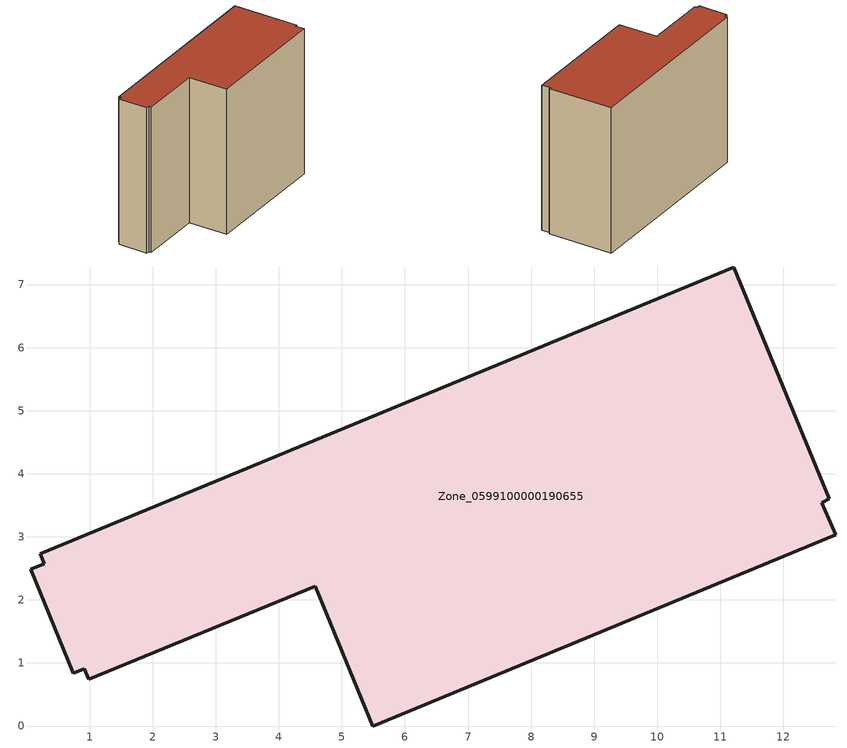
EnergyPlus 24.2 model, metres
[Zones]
Zone_0599100000190655
 floor ground (C_G): 12.61,3.54 12.83,3.04 5.49,0 4.58,2.22 0.98,0.74 0.92,0.91 0.74,0.83 0.06,2.49 0.28,2.58 0.22,2.73 11.21,7.28 12.73,3.6 z0
 wall outside (C_F): 12.73,3.6 11.21,7.28 0.22,2.73 0.28,2.58 0.06,2.49 0.74,0.83 0.92,0.91 0.98,0.74 4.58,2.22 5.49,0 12.83,3.04 12.61,3.54 12.73,3.6 z0:9.09
 roof outside (C_R): 12.83,3.04 12.61,3.54 12.73,3.6 11.21,7.28 0.22,2.73 0.28,2.58 0.06,2.49 0.74,0.83 0.92,0.91 0.98,0.74 4.58,2.22 5.49,0 z9.09
[BUILDING]
Pand.0599100000190655: North Axis=0; Terrain=City; Loads Convergence Tolerance Value=0.04; Temperature Convergence Tolerance Value=0.4; Solar Distribution=FullExterior; Maximum Number of Warmup Days=25; Minimum Number of Warmup Days=1
[Site:Location]
Rotterdam.The.Hague.AP_ZH_NLD Design_Conditions: Latitude=51.96; Longitude=4.45; Time Zone=1; Elevation=-4.5
[SITE:GROUNDTEMPERATURE:BUILDINGSURFACE]
18, 18, 18, 18, 18, 18, 18, 18, 18, 18, 18, 18
[MATERIAL] Thermal Absorptance=0.9; Solar Absorptance=0.7; Visible Absorptance=0.7
Name | Roughness | Thickness | Conductivity | Density | Specific Heat
G.TI.1946 | MediumSmooth | 0.15 | 1 | 540 | 1210
F.TI.1946 | Rough | 0.3 | 0.857143 | 1920 | 840
R.TI.1946 | MediumRough | 0.2 | 0.1 | 1500 | 1000
[CONSTRUCTION]
C_G: G.TI.1946
C_F: F.TI.1946
C_R: R.TI.1946
[ZONE]
Zone_0599100000190655: Type=1; Multiplier=1; Ceiling Height=Autocalculate; Volume=Autocalculate; Floor Area=autocalculate; Part of Total Floor Area=Yes
[ZONEINFILTRATION:DESIGNFLOWRATE]
Infil_Zone_0599100000190655: Zone or ZoneList or Space or SpaceList=Zone_0599100000190655; Schedule=AlwaysOn; Design Flow Rate Calculation Method=Flow/Area; Flow Rate per Floor Area=0.003; Constant Term Coefficient=1; Temperature Term Coefficient=0; Velocity Term Coefficient=0; Velocity Squared Term Coefficient=0
[HVACTEMPLATE:ZONE:IDEALLOADSAIRSYSTEM]
Zone_0599100000190655: Maximum Heating Supply Air Temperature=50; Minimum Cooling Supply Air Temperature=13; Maximum Heating Supply Air Humidity Ratio=0.0156; Minimum Cooling Supply Air Humidity Ratio=0.0077; Heating Limit=NoLimit; Cooling Limit=NoLimit; Dehumidification Control Type=ConstantSensibleHeatRatio; Cooling Sensible Heat Ratio=0.7; Dehumidification Setpoint=60; Humidification Control Type=None; Humidification Setpoint=30; Outdoor Air Method=None; Outdoor Air Flow Rate per Person=0.00944; Outdoor Air Flow Rate per Zone Floor Area=0; Outdoor Air Flow Rate per Zone=0; Demand Controlled Ventilation Type=None; Outdoor Air Economizer Type=NoEconomizer; Heat Recovery Type=None; Sensible Heat Recovery Effectiveness=0.7; Latent Heat Recovery Effectiveness=0.65
[ZONECONTROL:THERMOSTAT]
ThermostatControl_Zone_0599100000190655: Zone or ZoneList=Zone_0599100000190655; Control Type Schedule=DualSetpointControlType; Control 1=Thermostat_Zone_0599100000190655; Temperature Difference Between Cutout And Setpoint=0
[THERMOSTATSETPOINT:DUALSETPOINT]
Thermostat_Zone_0599100000190655: Heating Setpoint Temperature Schedule=HeatingSetpoint_Zone_0599100000190655; Cooling Setpoint Temperature Schedule=CoolingSetpoint_Zone_0599100000190655
[SCHEDULE:COMPACT]
HeatingSetpoint_Zone_0599100000190655: Through: 12/31, For: AllDays, Until: 24:00, 21
CoolingSetpoint_Zone_0599100000190655: Through: 12/31, For: AllDays, Until: 24:00, 24
DualSetpointControlType: Through: 12/31, For: AllDays, Until: 24:00, 4
AlwaysOn: Through: 12/31, For: AllDays, Until: 24:00, 1
